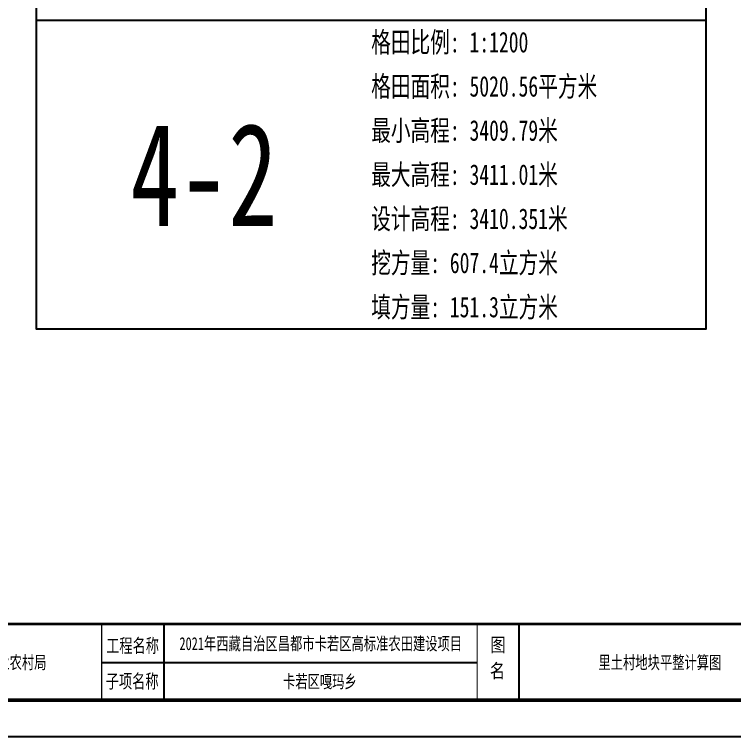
# Model space of a CAD drawing. Extents: x 4283 to 40403, y 1134 to 1764.
# Drawn here: x 5754 to 5893.8, y 1467.1 to 1607.3 of the extents above; entities that cross this region are included whole.
import ezdxf
from ezdxf.enums import TextEntityAlignment as Align

# ---------------------------------------------------------------- set-up
doc = ezdxf.new("R2010")
doc.units = 0
for name, color, linetype in [('PUB_TITLE', 4, 'Continuous'), ('S-MODIFY', 4, 'Continuous'), ('tdz_土方计算图', 7, 'Continuous'), ('华泽绵阳图框', 7, 'Continuous')]:
    doc.layers.add(name, color=color, linetype=linetype)
doc.styles.add('-宋体', font='', dxfattribs={"width": 0.8})
doc.styles.add('GLand', font='')
doc.styles.add('长仿宋', font='', dxfattribs={"width": 0.7, "height": 5})
doc.styles.get('-宋体').set_extended_font_data('SimSun')
doc.styles.get('GLand').set_extended_font_data('FangSong_GB2312')
doc.styles.get('长仿宋').set_extended_font_data('SimSun')

msp = doc.modelspace()

# ---------------------------------------------------------------- linework, layer by layer
at = {"layer": 'PUB_TITLE'}
msp.add_lwpolyline([(5542.53, 1467.09), (5962.53, 1467.09), (5962.53, 1764.09), (5542.53, 1764.09)], close=True, dxfattribs=at)
at = {"layer": 'PUB_TITLE', "color": 7, "const_width": 0.506}
msp.add_lwpolyline([(5560.21, 1474.16), (5955.23, 1474.16), (5955.24, 1488.92), (5560.21, 1488.92)], close=True, dxfattribs=at)
at = {"layer": 'S-MODIFY'}
msp.add_lwpolyline([(5542.53, 1467.09), (5962.53, 1467.09), (5962.53, 1764.09), (5542.53, 1764.09)], close=True, dxfattribs=at)
at = {"layer": 'tdz_土方计算图', "linetype": 'Continuous'}
msp.add_lwpolyline([(5758.22, 1706.2), (5888.22, 1706.2), (5888.22, 1546.2), (5758.22, 1546.2)], close=True, dxfattribs=at)
msp.add_lwpolyline([(5758.22, 1606.2), (5888.22, 1606.2)], dxfattribs=at)
at = {"layer": '华泽绵阳图框', "color": 7}
for p, q in [((5783.04, 1474.16), (5783.04, 1488.92)), ((5851.92, 1474.16), (5851.92, 1488.92)), ((5770.89, 1481.46), (5843.82, 1481.46))]:
    msp.add_line(p, q, dxfattribs=at)
at = {"layer": '华泽绵阳图框', "color": 7, "const_width": 0.707}
msp.add_lwpolyline([(5560.21, 1474.16), (5955.46, 1474.16), (5955.46, 1756.99), (5560.21, 1756.99)], close=True, dxfattribs=at)
at = {"layer": '华泽绵阳图框', "color": 7, "const_width": 0.506}
msp.add_lwpolyline([(5560.21, 1488.92), (5955.24, 1488.92)], dxfattribs=at)
at = {"layer": '华泽绵阳图框', "color": 7, "const_width": 0.203, "flags": 128}
for points in [[(5770.89, 1474.16), (5770.89, 1488.92)], [(5843.82, 1474.16), (5843.82, 1488.92)]]:
    msp.add_lwpolyline(points, dxfattribs=at)

# ---------------------------------------------------------------- texts
at = {"layer": 'tdz_土方计算图', "linetype": 'Continuous', "style": 'GLand', "width": 0.7}
for s, p in [('格田比例: 1:1200', (5823.22, 1601.91)), ('格田面积: 5020.56平方米', (5823.22, 1593.34)), ('最小高程: 3409.79米', (5823.22, 1584.77)), ('最大高程: 3411.01米', (5823.22, 1576.2)), ('设计高程: 3410.351米', (5823.22, 1567.63)), ('挖方量: 607.4立方米', (5823.22, 1559.06)), ('填方量: 151.3立方米', (5823.22, 1550.49))]:
    msp.add_text(s, height=4, dxfattribs=at).set_placement(p, align=Align.MIDDLE_LEFT)
at = {"layer": 'tdz_土方计算图', "color": 6, "linetype": 'Continuous', "style": 'GLand', "width": 0.7}
msp.add_text('4-2', height=20, dxfattribs=at).set_placement((5790.72, 1576.2), align=Align.MIDDLE_CENTER)
at = {"layer": '华泽绵阳图框', "style": '长仿宋', "width": 0.7}
for s, p in [('工程名称', (5771.76, 1483.4)), ('子项名称', (5771.68, 1476.49))]:
    msp.add_text(s, height=2.685, dxfattribs=at).set_placement(p)
for s, p in [('2021年西藏自治区昌都市卡若区高标准农田建设项目', (5813.43, 1485.19)), ('卡若区农业农村局', (5750.63, 1481.54)), ('里土村地块平整计算图', (5879.27, 1481.54)), ('卡若区嘎玛乡', (5813.25, 1477.83))]:
    msp.add_text(s, height=2.5, dxfattribs=at).set_placement(p, align=Align.MIDDLE)
at = {"layer": '华泽绵阳图框', "color": 7, "style": '-宋体', "width": 0.8}
for s, p in [('图', (5846.37, 1483.55)), ('名', (5846.27, 1478.52))]:
    msp.add_text(s, height=2.69, dxfattribs=at).set_placement(p)

doc.saveas('drawing.dxf')
